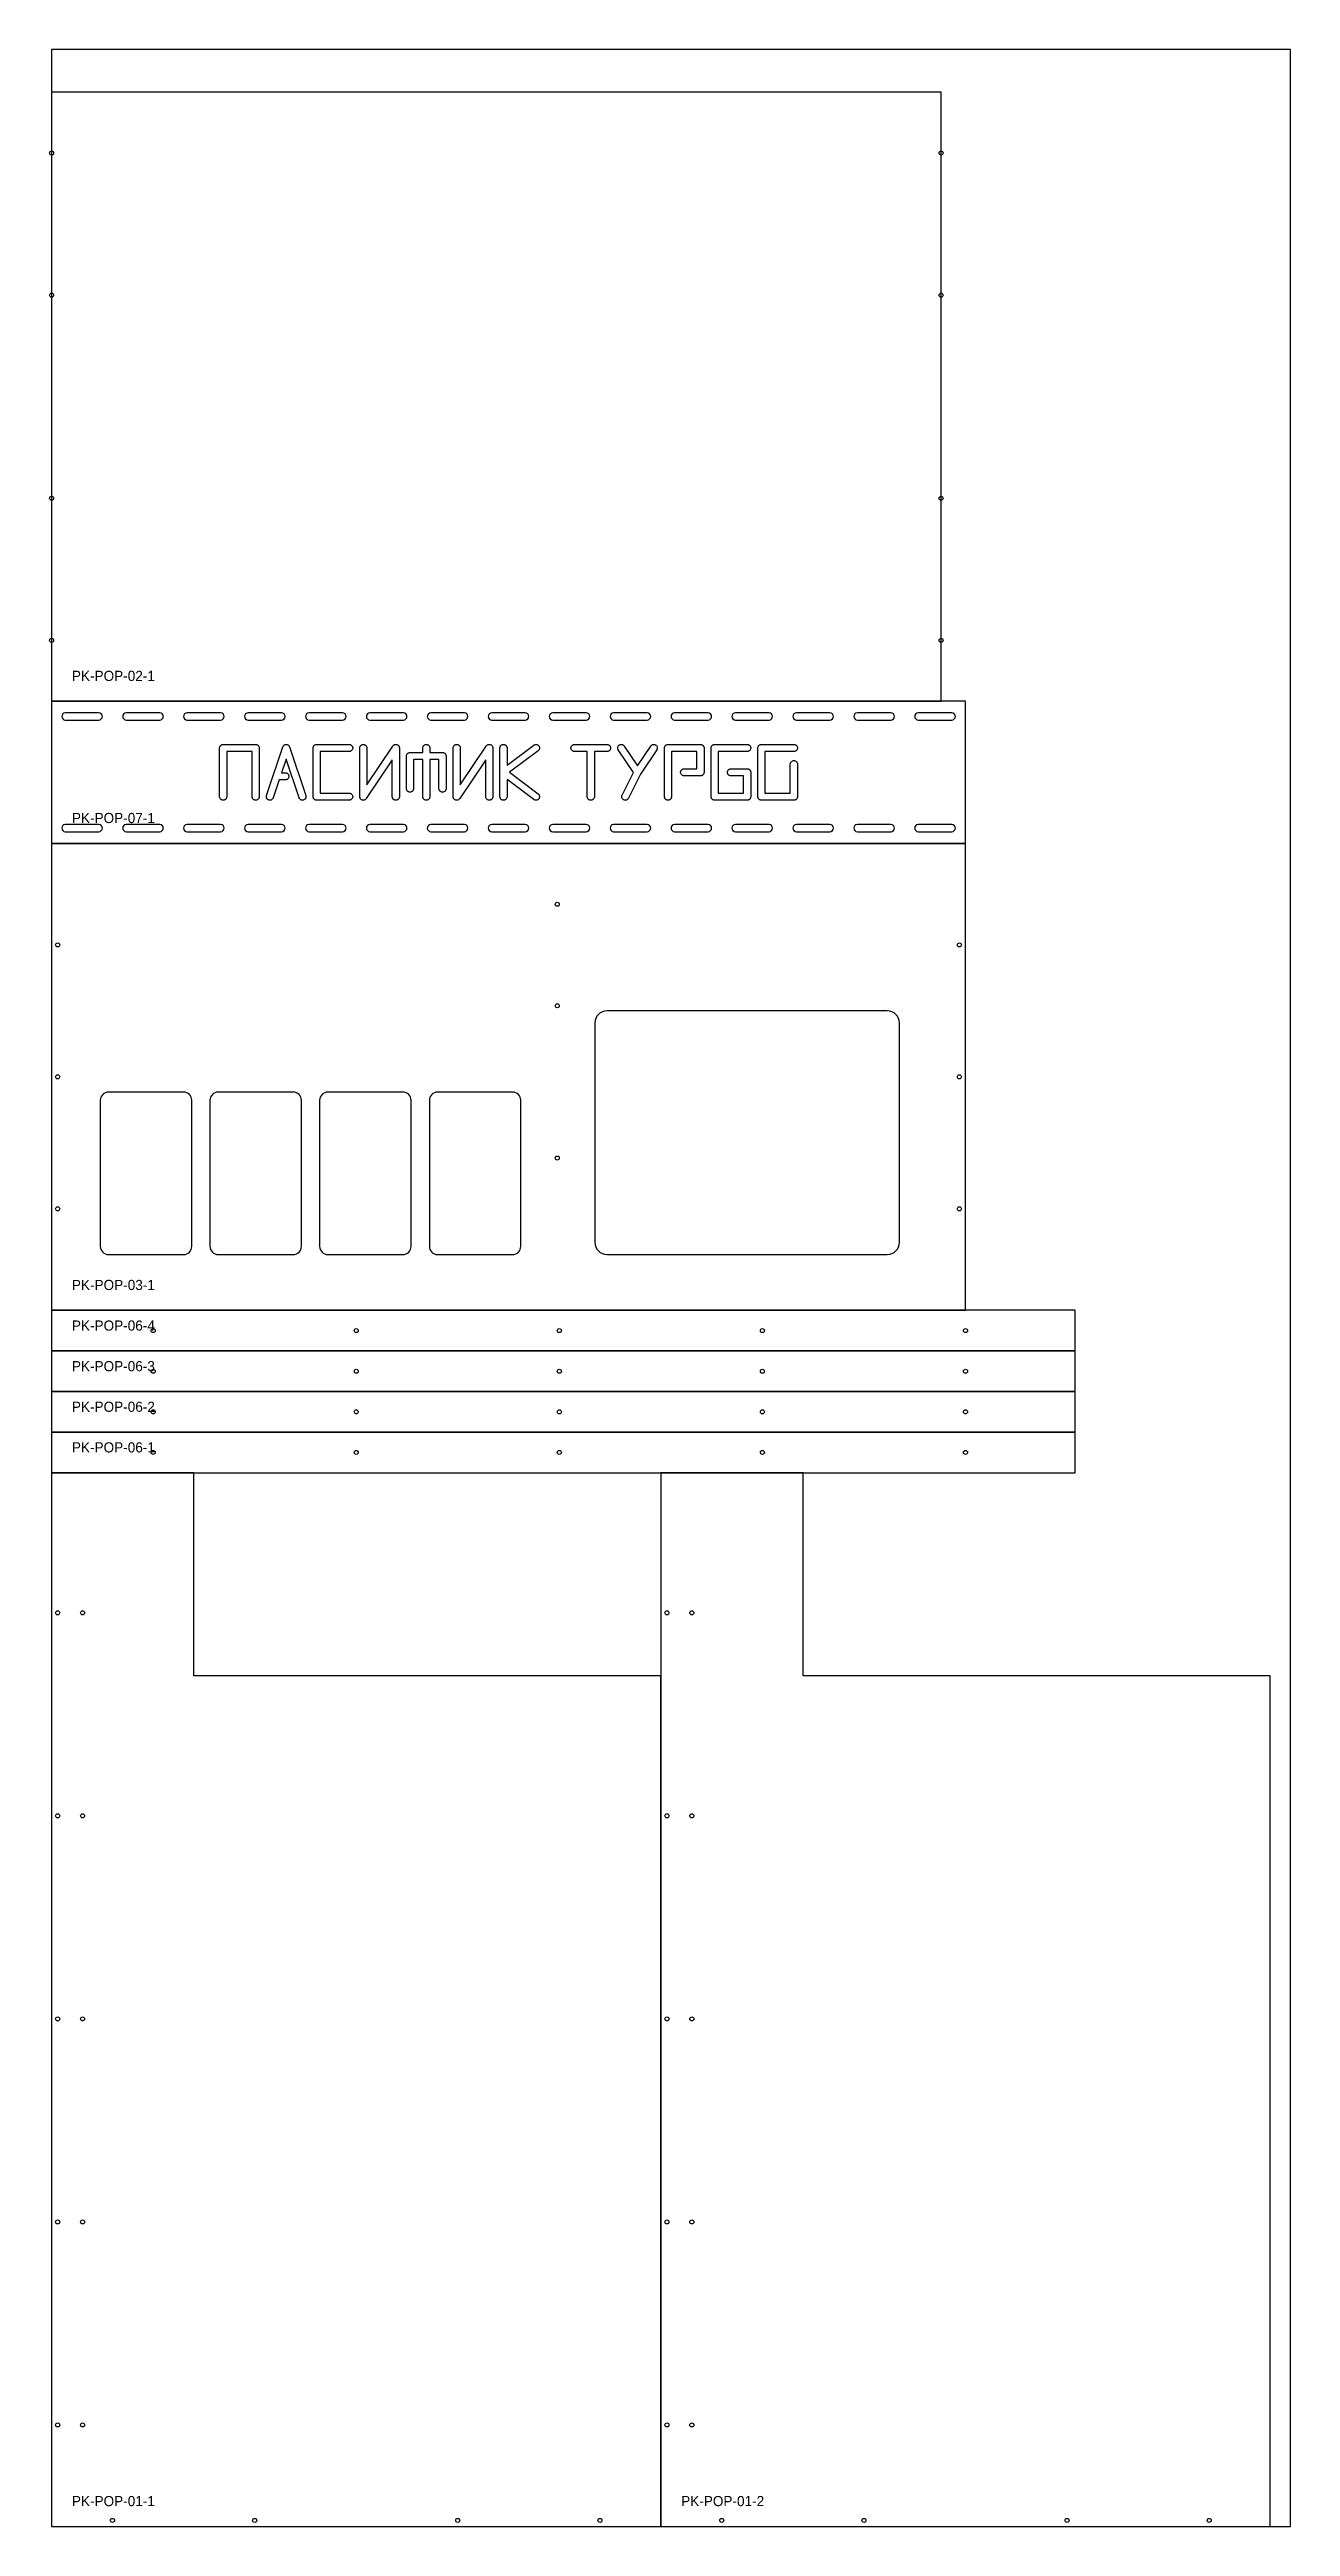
# Model space of a CAD drawing. Header units: millimetres. Extents: x -2 to 1220, y 0 to 2440.
import ezdxf

# ---------------------------------------------------------------- set-up
doc = ezdxf.new("R2010")
doc.units = ezdxf.units.MM
for name, color, linetype in [('CUT', 1, 'Continuous'), ('DRILL', 5, 'Continuous'), ('TEXT', 8, 'Continuous')]:
    doc.layers.add(name, color=color, linetype=linetype)

msp = doc.modelspace()

# ---------------------------------------------------------------- linework, layer by layer
at = {"layer": 'CUT'}
for points in [[(0, 1798), (876, 1798), (876, 2398), (0, 2398)], [(0, 1658), (900, 1658), (900, 1798), (0, 1798)], [(165.5, 1752), (165.5, 1752.5), (165.6, 1752.9), (165.8, 1753.3), (166, 1753.8), (166.2, 1754.1), (166.5, 1754.5), (166.9, 1754.8), (167.2, 1755), (167.7, 1755.2), (168.1, 1755.4), (168.5, 1755.5), (169, 1755.5), (201, 1755.5), (201.5, 1755.5), (201.9, 1755.4), (202.3, 1755.2), (202.8, 1755), (203.1, 1754.8), (203.5, 1754.5), (203.8, 1754.1), (204, 1753.8), (204.2, 1753.3), (204.4, 1752.9), (204.5, 1752.5), (204.5, 1752), (204.5, 1704), (204.5, 1703.5), (204.4, 1703.1), (204.2, 1702.7), (204, 1702.2), (203.8, 1701.9), (203.5, 1701.5), (203.1, 1701.2), (202.8, 1701), (202.3, 1700.8), (201.9, 1700.6), (201.5, 1700.5), (201, 1700.5), (200.5, 1700.5), (200.1, 1700.6), (199.7, 1700.8), (199.2, 1701), (198.9, 1701.2), (198.5, 1701.5), (198.2, 1701.9), (198, 1702.2), (197.8, 1702.7), (197.6, 1703.1), (197.5, 1703.5), (197.5, 1704), (197.5, 1748.5), (172.5, 1748.5), (172.5, 1704), (172.5, 1703.5), (172.4, 1703.1), (172.2, 1702.7), (172, 1702.2), (171.8, 1701.9), (171.5, 1701.5), (171.1, 1701.2), (170.8, 1701), (170.3, 1700.8), (169.9, 1700.6), (169.5, 1700.5), (169, 1700.5), (168.5, 1700.5), (168.1, 1700.6), (167.7, 1700.8), (167.2, 1701), (166.9, 1701.2), (166.5, 1701.5), (166.2, 1701.9), (166, 1702.2), (165.8, 1702.7), (165.6, 1703.1), (165.5, 1703.5), (165.5, 1704)], [(224.2, 1720.5), (218.3, 1702.9), (218.1, 1702.5), (217.9, 1702.1), (217.6, 1701.7), (217.3, 1701.4), (217, 1701.1), (216.6, 1700.9), (216.1, 1700.7), (215.7, 1700.6), (215.2, 1700.5), (214.8, 1700.5), (214.3, 1700.6), (213.9, 1700.7), (213.5, 1700.9), (213.1, 1701.1), (212.7, 1701.4), (212.4, 1701.7), (212.1, 1702), (211.9, 1702.4), (211.7, 1702.9), (211.6, 1703.3), (211.5, 1703.8), (211.5, 1704.2), (211.6, 1704.7), (211.7, 1705.1), (227.7, 1753.1), (227.9, 1753.5), (228.1, 1753.9), (228.4, 1754.3), (228.7, 1754.6), (229, 1754.9), (229.4, 1755.1), (229.9, 1755.3), (230.3, 1755.4), (230.8, 1755.5), (231.2, 1755.5), (231.7, 1755.4), (232.1, 1755.3), (232.6, 1755.1), (233, 1754.9), (233.3, 1754.6), (233.6, 1754.3), (233.9, 1753.9), (234.1, 1753.5), (234.3, 1753.1), (250.3, 1705.1), (250.4, 1704.7), (250.5, 1704.2), (250.5, 1703.8), (250.4, 1703.3), (250.3, 1702.9), (250.1, 1702.4), (249.9, 1702), (249.6, 1701.7), (249.3, 1701.4), (248.9, 1701.1), (248.5, 1700.9), (248.1, 1700.7), (247.7, 1700.6), (247.2, 1700.5), (246.8, 1700.5), (246.3, 1700.6), (245.9, 1700.7), (245.4, 1700.9), (245, 1701.1), (244.7, 1701.4), (244.4, 1701.7), (244.1, 1702.1), (243.9, 1702.5), (243.7, 1702.9), (231, 1740.9), (226.5, 1727.5), (230.2, 1727.5), (230.7, 1727.5), (231.1, 1727.4), (231.5, 1727.2), (231.9, 1727), (232.3, 1726.8), (232.7, 1726.5), (233, 1726.1), (233.2, 1725.8), (233.4, 1725.3), (233.6, 1724.9), (233.7, 1724.5), (233.7, 1724), (233.7, 1723.5), (233.6, 1723.1), (233.4, 1722.7), (233.2, 1722.2), (233, 1721.9), (232.7, 1721.5), (232.3, 1721.2), (231.9, 1721), (231.5, 1720.8), (231.1, 1720.6), (230.7, 1720.5), (230.2, 1720.5)], [(264.5, 1748.5), (264.5, 1707.5), (293, 1707.5), (293.5, 1707.5), (293.9, 1707.4), (294.3, 1707.2), (294.8, 1707), (295.1, 1706.8), (295.5, 1706.5), (295.8, 1706.1), (296, 1705.8), (296.2, 1705.3), (296.4, 1704.9), (296.5, 1704.5), (296.5, 1704), (296.5, 1703.5), (296.4, 1703.1), (296.2, 1702.7), (296, 1702.2), (295.8, 1701.9), (295.5, 1701.5), (295.1, 1701.2), (294.8, 1701), (294.3, 1700.8), (293.9, 1700.6), (293.5, 1700.5), (293, 1700.5), (261, 1700.5), (260.5, 1700.5), (260.1, 1700.6), (259.7, 1700.8), (259.2, 1701), (258.9, 1701.2), (258.5, 1701.5), (258.2, 1701.9), (258, 1702.2), (257.8, 1702.7), (257.6, 1703.1), (257.5, 1703.5), (257.5, 1704), (257.5, 1752), (257.5, 1752.5), (257.6, 1752.9), (257.8, 1753.3), (258, 1753.8), (258.2, 1754.1), (258.5, 1754.5), (258.9, 1754.8), (259.2, 1755), (259.7, 1755.2), (260.1, 1755.4), (260.5, 1755.5), (261, 1755.5), (293, 1755.5), (293.5, 1755.5), (293.9, 1755.4), (294.3, 1755.2), (294.8, 1755), (295.1, 1754.8), (295.5, 1754.5), (295.8, 1754.1), (296, 1753.8), (296.2, 1753.3), (296.4, 1752.9), (296.5, 1752.5), (296.5, 1752), (296.5, 1751.5), (296.4, 1751.1), (296.2, 1750.7), (296, 1750.2), (295.8, 1749.9), (295.5, 1749.5), (295.1, 1749.2), (294.8, 1749), (294.3, 1748.8), (293.9, 1748.6), (293.5, 1748.5), (293, 1748.5)], [(310.5, 1715.6), (336.1, 1753.9), (336.4, 1754.3), (336.7, 1754.6), (337, 1754.9), (337.4, 1755.1), (337.8, 1755.3), (338.2, 1755.4), (338.7, 1755.5), (339.1, 1755.5), (339.6, 1755.5), (340, 1755.3), (340.4, 1755.2), (340.8, 1755), (341.2, 1754.7), (341.5, 1754.4), (341.8, 1754.1), (342.1, 1753.7), (342.2, 1753.3), (342.4, 1752.9), (342.5, 1752.4), (342.5, 1752), (342.5, 1704), (342.5, 1703.5), (342.4, 1703.1), (342.2, 1702.7), (342, 1702.2), (341.8, 1701.9), (341.5, 1701.5), (341.1, 1701.2), (340.8, 1701), (340.3, 1700.8), (339.9, 1700.6), (339.5, 1700.5), (339, 1700.5), (338.5, 1700.5), (338.1, 1700.6), (337.7, 1700.8), (337.2, 1701), (336.9, 1701.2), (336.5, 1701.5), (336.2, 1701.9), (336, 1702.2), (335.8, 1702.7), (335.6, 1703.1), (335.5, 1703.5), (335.5, 1704), (335.5, 1740.4), (309.9, 1702.1), (309.6, 1701.7), (309.3, 1701.4), (309, 1701.1), (308.6, 1700.9), (308.2, 1700.7), (307.8, 1700.6), (307.3, 1700.5), (306.9, 1700.5), (306.4, 1700.5), (306, 1700.7), (305.6, 1700.8), (305.2, 1701), (304.8, 1701.3), (304.5, 1701.6), (304.2, 1701.9), (303.9, 1702.3), (303.8, 1702.7), (303.6, 1703.1), (303.5, 1703.6), (303.5, 1704), (303.5, 1752), (303.5, 1752.5), (303.6, 1752.9), (303.8, 1753.3), (304, 1753.8), (304.2, 1754.1), (304.5, 1754.5), (304.9, 1754.8), (305.2, 1755), (305.7, 1755.2), (306.1, 1755.4), (306.5, 1755.5), (307, 1755.5), (307.5, 1755.5), (307.9, 1755.4), (308.3, 1755.2), (308.8, 1755), (309.1, 1754.8), (309.5, 1754.5), (309.8, 1754.1), (310, 1753.8), (310.2, 1753.3), (310.4, 1752.9), (310.5, 1752.5), (310.5, 1752)], [(356.5, 1740.5), (356.5, 1712), (356.5, 1711.5), (356.4, 1711.1), (356.2, 1710.7), (356, 1710.2), (355.8, 1709.9), (355.5, 1709.5), (355.1, 1709.2), (354.8, 1709), (354.3, 1708.8), (353.9, 1708.6), (353.5, 1708.5), (353, 1708.5), (352.5, 1708.5), (352.1, 1708.6), (351.7, 1708.8), (351.2, 1709), (350.9, 1709.2), (350.5, 1709.5), (350.2, 1709.9), (350, 1710.2), (349.8, 1710.7), (349.6, 1711.1), (349.5, 1711.5), (349.5, 1712), (349.5, 1744), (349.5, 1744.5), (349.6, 1744.9), (349.8, 1745.3), (350, 1745.8), (350.2, 1746.1), (350.5, 1746.5), (350.9, 1746.8), (351.2, 1747), (351.7, 1747.2), (352.1, 1747.4), (352.5, 1747.5), (353, 1747.5), (365.5, 1747.5), (365.5, 1752), (365.5, 1752.5), (365.6, 1752.9), (365.8, 1753.3), (366, 1753.8), (366.2, 1754.1), (366.5, 1754.5), (366.9, 1754.8), (367.2, 1755), (367.7, 1755.2), (368.1, 1755.4), (368.5, 1755.5), (369, 1755.5), (369.5, 1755.5), (369.9, 1755.4), (370.3, 1755.2), (370.8, 1755), (371.1, 1754.8), (371.5, 1754.5), (371.8, 1754.1), (372, 1753.8), (372.2, 1753.3), (372.4, 1752.9), (372.5, 1752.5), (372.5, 1752), (372.5, 1747.5), (385, 1747.5), (385.5, 1747.5), (385.9, 1747.4), (386.3, 1747.2), (386.8, 1747), (387.1, 1746.8), (387.5, 1746.5), (387.8, 1746.1), (388, 1745.8), (388.2, 1745.3), (388.4, 1744.9), (388.5, 1744.5), (388.5, 1744), (388.5, 1712), (388.5, 1711.5), (388.4, 1711.1), (388.2, 1710.7), (388, 1710.2), (387.8, 1709.9), (387.5, 1709.5), (387.1, 1709.2), (386.8, 1709), (386.3, 1708.8), (385.9, 1708.6), (385.5, 1708.5), (385, 1708.5), (384.5, 1708.5), (384.1, 1708.6), (383.7, 1708.8), (383.2, 1709), (382.9, 1709.2), (382.5, 1709.5), (382.2, 1709.9), (382, 1710.2), (381.8, 1710.7), (381.6, 1711.1), (381.5, 1711.5), (381.5, 1712), (381.5, 1740.5), (372.5, 1740.5), (372.5, 1704), (372.5, 1703.5), (372.4, 1703.1), (372.2, 1702.7), (372, 1702.2), (371.8, 1701.9), (371.5, 1701.5), (371.1, 1701.2), (370.8, 1701), (370.3, 1700.8), (369.9, 1700.6), (369.5, 1700.5), (369, 1700.5), (368.5, 1700.5), (368.1, 1700.6), (367.7, 1700.8), (367.2, 1701), (366.9, 1701.2), (366.5, 1701.5), (366.2, 1701.9), (366, 1702.2), (365.8, 1702.7), (365.6, 1703.1), (365.5, 1703.5), (365.5, 1704), (365.5, 1740.5)], [(402.5, 1715.6), (428.1, 1753.9), (428.4, 1754.3), (428.7, 1754.6), (429, 1754.9), (429.4, 1755.1), (429.8, 1755.3), (430.2, 1755.4), (430.7, 1755.5), (431.1, 1755.5), (431.6, 1755.5), (432, 1755.3), (432.4, 1755.2), (432.8, 1755), (433.2, 1754.7), (433.5, 1754.4), (433.8, 1754.1), (434.1, 1753.7), (434.2, 1753.3), (434.4, 1752.9), (434.5, 1752.4), (434.5, 1752), (434.5, 1704), (434.5, 1703.5), (434.4, 1703.1), (434.2, 1702.7), (434, 1702.2), (433.8, 1701.9), (433.5, 1701.5), (433.1, 1701.2), (432.8, 1701), (432.3, 1700.8), (431.9, 1700.6), (431.5, 1700.5), (431, 1700.5), (430.5, 1700.5), (430.1, 1700.6), (429.7, 1700.8), (429.2, 1701), (428.9, 1701.2), (428.5, 1701.5), (428.2, 1701.9), (428, 1702.2), (427.8, 1702.7), (427.6, 1703.1), (427.5, 1703.5), (427.5, 1704), (427.5, 1740.4), (401.9, 1702.1), (401.6, 1701.7), (401.3, 1701.4), (401, 1701.1), (400.6, 1700.9), (400.2, 1700.7), (399.8, 1700.6), (399.3, 1700.5), (398.9, 1700.5), (398.4, 1700.5), (398, 1700.7), (397.6, 1700.8), (397.2, 1701), (396.8, 1701.3), (396.5, 1701.6), (396.2, 1701.9), (395.9, 1702.3), (395.8, 1702.7), (395.6, 1703.1), (395.5, 1703.6), (395.5, 1704), (395.5, 1752), (395.5, 1752.5), (395.6, 1752.9), (395.8, 1753.3), (396, 1753.8), (396.2, 1754.1), (396.5, 1754.5), (396.9, 1754.8), (397.2, 1755), (397.7, 1755.2), (398.1, 1755.4), (398.5, 1755.5), (399, 1755.5), (399.5, 1755.5), (399.9, 1755.4), (400.3, 1755.2), (400.8, 1755), (401.1, 1754.8), (401.5, 1754.5), (401.8, 1754.1), (402, 1753.8), (402.2, 1753.3), (402.4, 1752.9), (402.5, 1752.5), (402.5, 1752)], [(441.5, 1728), (441.5, 1752), (441.5, 1752.5), (441.6, 1752.9), (441.8, 1753.3), (442, 1753.8), (442.2, 1754.1), (442.5, 1754.5), (442.9, 1754.8), (443.2, 1755), (443.7, 1755.2), (444.1, 1755.4), (444.5, 1755.5), (445, 1755.5), (445.5, 1755.5), (445.9, 1755.4), (446.3, 1755.2), (446.8, 1755), (447.1, 1754.8), (447.5, 1754.5), (447.8, 1754.1), (448, 1753.8), (448.2, 1753.3), (448.4, 1752.9), (448.5, 1752.5), (448.5, 1752), (448.5, 1735), (474.9, 1754.8), (475.3, 1755.1), (475.7, 1755.2), (476.1, 1755.4), (476.6, 1755.5), (477, 1755.5), (477.5, 1755.5), (477.9, 1755.4), (478.4, 1755.2), (478.8, 1755), (479.2, 1754.8), (479.5, 1754.4), (479.8, 1754.1), (480.1, 1753.7), (480.2, 1753.3), (480.4, 1752.9), (480.5, 1752.4), (480.5, 1752), (480.5, 1751.5), (480.4, 1751.1), (480.2, 1750.6), (480, 1750.2), (479.8, 1749.8), (479.4, 1749.5), (479.1, 1749.2), (450.8, 1728), (479.1, 1706.8), (479.4, 1706.5), (479.8, 1706.2), (480, 1705.8), (480.2, 1705.4), (480.4, 1704.9), (480.5, 1704.5), (480.5, 1704), (480.5, 1703.6), (480.4, 1703.1), (480.2, 1702.7), (480.1, 1702.3), (479.8, 1701.9), (479.5, 1701.6), (479.2, 1701.2), (478.8, 1701), (478.4, 1700.8), (477.9, 1700.6), (477.5, 1700.5), (477, 1700.5), (476.6, 1700.5), (476.1, 1700.6), (475.7, 1700.8), (475.3, 1700.9), (474.9, 1701.2), (448.5, 1721), (448.5, 1704), (448.5, 1703.5), (448.4, 1703.1), (448.2, 1702.7), (448, 1702.2), (447.8, 1701.9), (447.5, 1701.5), (447.1, 1701.2), (446.8, 1701), (446.3, 1700.8), (445.9, 1700.6), (445.5, 1700.5), (445, 1700.5), (444.5, 1700.5), (444.1, 1700.6), (443.7, 1700.8), (443.2, 1701), (442.9, 1701.2), (442.5, 1701.5), (442.2, 1701.9), (442, 1702.2), (441.8, 1702.7), (441.6, 1703.1), (441.5, 1703.5), (441.5, 1704)], [(527.5, 1748.5), (515, 1748.5), (514.5, 1748.5), (514.1, 1748.6), (513.7, 1748.8), (513.2, 1749), (512.9, 1749.2), (512.5, 1749.5), (512.2, 1749.9), (512, 1750.2), (511.8, 1750.7), (511.6, 1751.1), (511.5, 1751.5), (511.5, 1752), (511.5, 1752.5), (511.6, 1752.9), (511.8, 1753.3), (512, 1753.8), (512.2, 1754.1), (512.5, 1754.5), (512.9, 1754.8), (513.2, 1755), (513.7, 1755.2), (514.1, 1755.4), (514.5, 1755.5), (515, 1755.5), (531, 1755.5), (547, 1755.5), (547.5, 1755.5), (547.9, 1755.4), (548.3, 1755.2), (548.8, 1755), (549.1, 1754.8), (549.5, 1754.5), (549.8, 1754.1), (550, 1753.8), (550.2, 1753.3), (550.4, 1752.9), (550.5, 1752.5), (550.5, 1752), (550.5, 1751.5), (550.4, 1751.1), (550.2, 1750.7), (550, 1750.2), (549.8, 1749.9), (549.5, 1749.5), (549.1, 1749.2), (548.8, 1749), (548.3, 1748.8), (547.9, 1748.6), (547.5, 1748.5), (547, 1748.5), (534.5, 1748.5), (534.5, 1704), (534.5, 1703.5), (534.4, 1703.1), (534.2, 1702.7), (534, 1702.2), (533.8, 1701.9), (533.5, 1701.5), (533.1, 1701.2), (532.8, 1701), (532.3, 1700.8), (531.9, 1700.6), (531.5, 1700.5), (531, 1700.5), (530.5, 1700.5), (530.1, 1700.6), (529.7, 1700.8), (529.2, 1701), (528.9, 1701.2), (528.5, 1701.5), (528.2, 1701.9), (528, 1702.2), (527.8, 1702.7), (527.6, 1703.1), (527.5, 1703.5), (527.5, 1704)], [(568.1, 1702.4), (567.9, 1702), (567.6, 1701.7), (567.3, 1701.4), (566.9, 1701.1), (566.5, 1700.9), (566.1, 1700.7), (565.7, 1700.6), (565.2, 1700.5), (564.8, 1700.5), (564.3, 1700.6), (563.9, 1700.7), (563.4, 1700.9), (563, 1701.1), (562.7, 1701.4), (562.4, 1701.7), (562.1, 1702.1), (561.9, 1702.5), (561.7, 1702.9), (561.6, 1703.3), (561.5, 1703.8), (561.5, 1704.2), (561.6, 1704.7), (561.7, 1705.1), (561.9, 1705.6), (573, 1727.7), (558.1, 1750.1), (557.9, 1750.5), (557.7, 1750.9), (557.6, 1751.3), (557.5, 1751.8), (557.5, 1752.2), (557.6, 1752.7), (557.7, 1753.1), (557.9, 1753.6), (558.1, 1753.9), (558.4, 1754.3), (558.7, 1754.6), (559.1, 1754.9), (559.5, 1755.1), (559.9, 1755.3), (560.3, 1755.4), (560.8, 1755.5), (561.2, 1755.5), (561.7, 1755.4), (562.1, 1755.3), (562.6, 1755.1), (562.9, 1754.9), (563.3, 1754.6), (563.6, 1754.3), (563.9, 1753.9), (577, 1734.3), (590.1, 1753.9), (590.4, 1754.3), (590.7, 1754.6), (591.1, 1754.9), (591.4, 1755.1), (591.9, 1755.3), (592.3, 1755.4), (592.8, 1755.5), (593.2, 1755.5), (593.7, 1755.4), (594.1, 1755.3), (594.5, 1755.1), (594.9, 1754.9), (595.3, 1754.6), (595.6, 1754.3), (595.9, 1753.9), (596.1, 1753.6), (596.3, 1753.1), (596.4, 1752.7), (596.5, 1752.2), (596.5, 1751.8), (596.4, 1751.3), (596.3, 1750.9), (596.1, 1750.5), (595.9, 1750.1), (580, 1726.2)], [(603.5, 1752), (603.5, 1752.5), (603.6, 1752.9), (603.8, 1753.3), (604, 1753.8), (604.2, 1754.1), (604.5, 1754.5), (604.9, 1754.8), (605.2, 1755), (605.7, 1755.2), (606.1, 1755.4), (606.5, 1755.5), (607, 1755.5), (639, 1755.5), (639.5, 1755.5), (639.9, 1755.4), (640.3, 1755.2), (640.8, 1755), (641.1, 1754.8), (641.5, 1754.5), (641.8, 1754.1), (642, 1753.8), (642.2, 1753.3), (642.4, 1752.9), (642.5, 1752.5), (642.5, 1752), (642.5, 1728), (642.5, 1727.5), (642.4, 1727.1), (642.2, 1726.7), (642, 1726.2), (641.8, 1725.9), (641.5, 1725.5), (641.1, 1725.2), (640.8, 1725), (640.3, 1724.8), (639.9, 1724.6), (639.5, 1724.5), (639, 1724.5), (623, 1724.5), (622.5, 1724.5), (622.1, 1724.6), (621.7, 1724.8), (621.2, 1725), (620.9, 1725.2), (620.5, 1725.5), (620.2, 1725.9), (620, 1726.2), (619.8, 1726.7), (619.6, 1727.1), (619.5, 1727.5), (619.5, 1728), (619.5, 1728.5), (619.6, 1728.9), (619.8, 1729.3), (620, 1729.8), (620.2, 1730.1), (620.5, 1730.5), (620.9, 1730.8), (621.2, 1731), (621.7, 1731.2), (622.1, 1731.4), (622.5, 1731.5), (623, 1731.5), (635.5, 1731.5), (635.5, 1748.5), (610.5, 1748.5), (610.5, 1704), (610.5, 1703.5), (610.4, 1703.1), (610.2, 1702.7), (610, 1702.2), (609.8, 1701.9), (609.5, 1701.5), (609.1, 1701.2), (608.8, 1701), (608.3, 1700.8), (607.9, 1700.6), (607.5, 1700.5), (607, 1700.5), (606.5, 1700.5), (606.1, 1700.6), (605.7, 1700.8), (605.2, 1701), (604.9, 1701.2), (604.5, 1701.5), (604.2, 1701.9), (604, 1702.2), (603.8, 1702.7), (603.6, 1703.1), (603.5, 1703.5), (603.5, 1704)], [(656.5, 1748.5), (656.5, 1707.5), (681.5, 1707.5), (681.5, 1724.5), (669, 1724.5), (668.5, 1724.5), (668.1, 1724.6), (667.7, 1724.8), (667.2, 1725), (666.9, 1725.2), (666.5, 1725.5), (666.2, 1725.9), (666, 1726.2), (665.8, 1726.7), (665.6, 1727.1), (665.5, 1727.5), (665.5, 1728), (665.5, 1728.5), (665.6, 1728.9), (665.8, 1729.3), (666, 1729.8), (666.2, 1730.1), (666.5, 1730.5), (666.9, 1730.8), (667.2, 1731), (667.7, 1731.2), (668.1, 1731.4), (668.5, 1731.5), (669, 1731.5), (685, 1731.5), (685.5, 1731.5), (685.9, 1731.4), (686.3, 1731.2), (686.8, 1731), (687.1, 1730.8), (687.5, 1730.5), (687.8, 1730.1), (688, 1729.8), (688.2, 1729.3), (688.4, 1728.9), (688.5, 1728.5), (688.5, 1728), (688.5, 1704), (688.5, 1703.5), (688.4, 1703.1), (688.2, 1702.7), (688, 1702.2), (687.8, 1701.9), (687.5, 1701.5), (687.1, 1701.2), (686.8, 1701), (686.3, 1700.8), (685.9, 1700.6), (685.5, 1700.5), (685, 1700.5), (653, 1700.5), (652.5, 1700.5), (652.1, 1700.6), (651.7, 1700.8), (651.2, 1701), (650.9, 1701.2), (650.5, 1701.5), (650.2, 1701.9), (650, 1702.2), (649.8, 1702.7), (649.6, 1703.1), (649.5, 1703.5), (649.5, 1704), (649.5, 1752), (649.5, 1752.5), (649.6, 1752.9), (649.8, 1753.3), (650, 1753.8), (650.2, 1754.1), (650.5, 1754.5), (650.9, 1754.8), (651.2, 1755), (651.7, 1755.2), (652.1, 1755.4), (652.5, 1755.5), (653, 1755.5), (685, 1755.5), (685.5, 1755.5), (685.9, 1755.4), (686.3, 1755.2), (686.8, 1755), (687.1, 1754.8), (687.5, 1754.5), (687.8, 1754.1), (688, 1753.8), (688.2, 1753.3), (688.4, 1752.9), (688.5, 1752.5), (688.5, 1752), (688.5, 1751.5), (688.4, 1751.1), (688.2, 1750.7), (688, 1750.2), (687.8, 1749.9), (687.5, 1749.5), (687.1, 1749.2), (686.8, 1749), (686.3, 1748.8), (685.9, 1748.6), (685.5, 1748.5), (685, 1748.5)], [(734.5, 1704), (734.5, 1703.5), (734.4, 1703.1), (734.2, 1702.7), (734, 1702.2), (733.8, 1701.9), (733.5, 1701.5), (733.1, 1701.2), (732.8, 1701), (732.3, 1700.8), (731.9, 1700.6), (731.5, 1700.5), (731, 1700.5), (699, 1700.5), (698.5, 1700.5), (698.1, 1700.6), (697.7, 1700.8), (697.2, 1701), (696.9, 1701.2), (696.5, 1701.5), (696.2, 1701.9), (696, 1702.2), (695.8, 1702.7), (695.6, 1703.1), (695.5, 1703.5), (695.5, 1704), (695.5, 1752), (695.5, 1752.5), (695.6, 1752.9), (695.8, 1753.3), (696, 1753.8), (696.2, 1754.1), (696.5, 1754.5), (696.9, 1754.8), (697.2, 1755), (697.7, 1755.2), (698.1, 1755.4), (698.5, 1755.5), (699, 1755.5), (731, 1755.5), (731.5, 1755.5), (731.9, 1755.4), (732.3, 1755.2), (732.8, 1755), (733.1, 1754.8), (733.5, 1754.5), (733.8, 1754.1), (734, 1753.8), (734.2, 1753.3), (734.4, 1752.9), (734.5, 1752.5), (734.5, 1752), (734.5, 1751.5), (734.4, 1751.1), (734.2, 1750.7), (734, 1750.2), (733.8, 1749.9), (733.5, 1749.5), (733.1, 1749.2), (732.8, 1749), (732.3, 1748.8), (731.9, 1748.6), (731.5, 1748.5), (731, 1748.5), (702.5, 1748.5), (702.5, 1707.5), (727.5, 1707.5), (727.5, 1736), (727.5, 1736.5), (727.6, 1736.9), (727.8, 1737.3), (728, 1737.8), (728.2, 1738.1), (728.5, 1738.5), (728.9, 1738.8), (729.2, 1739), (729.7, 1739.2), (730.1, 1739.4), (730.5, 1739.5), (731, 1739.5), (731.5, 1739.5), (731.9, 1739.4), (732.3, 1739.2), (732.8, 1739), (733.1, 1738.8), (733.5, 1738.5), (733.8, 1738.1), (734, 1737.8), (734.2, 1737.3), (734.4, 1736.9), (734.5, 1736.5), (734.5, 1736)], [(0, 1198), (900, 1198), (900, 1658), (0, 1658)], [(0, 1158), (1008, 1158), (1008, 1198), (0, 1198)], [(0, 1118), (1008, 1118), (1008, 1158), (0, 1158)], [(0, 1078), (1008, 1078), (1008, 1118), (0, 1118)], [(0, 1038), (1008, 1038), (1008, 1078), (0, 1078)], [(0, 0), (600, 0), (600, 838), (140, 838), (140, 1038), (0, 1038)], [(600, 0), (1200, 0), (1200, 838), (740, 838), (740, 1038), (600, 1038)]]:
    msp.add_lwpolyline(points, close=True, dxfattribs=at)
for points in [[(13.5, 1779.5), (46.5, 1779.5, 0.414214), (50, 1783), (50, 1783, 0.414214), (46.5, 1786.5), (13.5, 1786.5, 0.414214), (10, 1783), (10, 1783, 0.414214)], [(73.5, 1779.5), (106.5, 1779.5, 0.414214), (110, 1783), (110, 1783, 0.414214), (106.5, 1786.5), (73.5, 1786.5, 0.414214), (70, 1783), (70, 1783, 0.414214)], [(133.5, 1779.5), (166.5, 1779.5, 0.414214), (170, 1783), (170, 1783, 0.414214), (166.5, 1786.5), (133.5, 1786.5, 0.414214), (130, 1783), (130, 1783, 0.414214)], [(193.5, 1779.5), (226.5, 1779.5, 0.414214), (230, 1783), (230, 1783, 0.414214), (226.5, 1786.5), (193.5, 1786.5, 0.414214), (190, 1783), (190, 1783, 0.414214)], [(253.5, 1779.5), (286.5, 1779.5, 0.414214), (290, 1783), (290, 1783, 0.414214), (286.5, 1786.5), (253.5, 1786.5, 0.414214), (250, 1783), (250, 1783, 0.414214)], [(313.5, 1779.5), (346.5, 1779.5, 0.414214), (350, 1783), (350, 1783, 0.414214), (346.5, 1786.5), (313.5, 1786.5, 0.414214), (310, 1783), (310, 1783, 0.414214)], [(373.5, 1779.5), (406.5, 1779.5, 0.414214), (410, 1783), (410, 1783, 0.414214), (406.5, 1786.5), (373.5, 1786.5, 0.414214), (370, 1783), (370, 1783, 0.414214)], [(433.5, 1779.5), (466.5, 1779.5, 0.414214), (470, 1783), (470, 1783, 0.414214), (466.5, 1786.5), (433.5, 1786.5, 0.414214), (430, 1783), (430, 1783, 0.414214)], [(493.5, 1779.5), (526.5, 1779.5, 0.414214), (530, 1783), (530, 1783, 0.414214), (526.5, 1786.5), (493.5, 1786.5, 0.414214), (490, 1783), (490, 1783, 0.414214)], [(553.5, 1779.5), (586.5, 1779.5, 0.414214), (590, 1783), (590, 1783, 0.414214), (586.5, 1786.5), (553.5, 1786.5, 0.414214), (550, 1783), (550, 1783, 0.414214)], [(613.5, 1779.5), (646.5, 1779.5, 0.414214), (650, 1783), (650, 1783, 0.414214), (646.5, 1786.5), (613.5, 1786.5, 0.414214), (610, 1783), (610, 1783, 0.414214)], [(673.5, 1779.5), (706.5, 1779.5, 0.414214), (710, 1783), (710, 1783, 0.414214), (706.5, 1786.5), (673.5, 1786.5, 0.414214), (670, 1783), (670, 1783, 0.414214)], [(733.5, 1779.5), (766.5, 1779.5, 0.414214), (770, 1783), (770, 1783, 0.414214), (766.5, 1786.5), (733.5, 1786.5, 0.414214), (730, 1783), (730, 1783, 0.414214)], [(793.5, 1779.5), (826.5, 1779.5, 0.414214), (830, 1783), (830, 1783, 0.414214), (826.5, 1786.5), (793.5, 1786.5, 0.414214), (790, 1783), (790, 1783, 0.414214)], [(853.5, 1779.5), (886.5, 1779.5, 0.414214), (890, 1783), (890, 1783, 0.414214), (886.5, 1786.5), (853.5, 1786.5, 0.414214), (850, 1783), (850, 1783, 0.414214)], [(13.5, 1669.5), (46.5, 1669.5, 0.414214), (50, 1673), (50, 1673, 0.414214), (46.5, 1676.5), (13.5, 1676.5, 0.414214), (10, 1673), (10, 1673, 0.414214)], [(73.5, 1669.5), (106.5, 1669.5, 0.414214), (110, 1673), (110, 1673, 0.414214), (106.5, 1676.5), (73.5, 1676.5, 0.414214), (70, 1673), (70, 1673, 0.414214)], [(133.5, 1669.5), (166.5, 1669.5, 0.414214), (170, 1673), (170, 1673, 0.414214), (166.5, 1676.5), (133.5, 1676.5, 0.414214), (130, 1673), (130, 1673, 0.414214)], [(193.5, 1669.5), (226.5, 1669.5, 0.414214), (230, 1673), (230, 1673, 0.414214), (226.5, 1676.5), (193.5, 1676.5, 0.414214), (190, 1673), (190, 1673, 0.414214)], [(253.5, 1669.5), (286.5, 1669.5, 0.414214), (290, 1673), (290, 1673, 0.414214), (286.5, 1676.5), (253.5, 1676.5, 0.414214), (250, 1673), (250, 1673, 0.414214)], [(313.5, 1669.5), (346.5, 1669.5, 0.414214), (350, 1673), (350, 1673, 0.414214), (346.5, 1676.5), (313.5, 1676.5, 0.414214), (310, 1673), (310, 1673, 0.414214)], [(373.5, 1669.5), (406.5, 1669.5, 0.414214), (410, 1673), (410, 1673, 0.414214), (406.5, 1676.5), (373.5, 1676.5, 0.414214), (370, 1673), (370, 1673, 0.414214)], [(433.5, 1669.5), (466.5, 1669.5, 0.414214), (470, 1673), (470, 1673, 0.414214), (466.5, 1676.5), (433.5, 1676.5, 0.414214), (430, 1673), (430, 1673, 0.414214)], [(493.5, 1669.5), (526.5, 1669.5, 0.414214), (530, 1673), (530, 1673, 0.414214), (526.5, 1676.5), (493.5, 1676.5, 0.414214), (490, 1673), (490, 1673, 0.414214)], [(553.5, 1669.5), (586.5, 1669.5, 0.414214), (590, 1673), (590, 1673, 0.414214), (586.5, 1676.5), (553.5, 1676.5, 0.414214), (550, 1673), (550, 1673, 0.414214)], [(613.5, 1669.5), (646.5, 1669.5, 0.414214), (650, 1673), (650, 1673, 0.414214), (646.5, 1676.5), (613.5, 1676.5, 0.414214), (610, 1673), (610, 1673, 0.414214)], [(673.5, 1669.5), (706.5, 1669.5, 0.414214), (710, 1673), (710, 1673, 0.414214), (706.5, 1676.5), (673.5, 1676.5, 0.414214), (670, 1673), (670, 1673, 0.414214)], [(733.5, 1669.5), (766.5, 1669.5, 0.414214), (770, 1673), (770, 1673, 0.414214), (766.5, 1676.5), (733.5, 1676.5, 0.414214), (730, 1673), (730, 1673, 0.414214)], [(793.5, 1669.5), (826.5, 1669.5, 0.414214), (830, 1673), (830, 1673, 0.414214), (826.5, 1676.5), (793.5, 1676.5, 0.414214), (790, 1673), (790, 1673, 0.414214)], [(853.5, 1669.5), (886.5, 1669.5, 0.414214), (890, 1673), (890, 1673, 0.414214), (886.5, 1676.5), (853.5, 1676.5, 0.414214), (850, 1673), (850, 1673, 0.414214)], [(547, 1253), (823, 1253, 0.414214), (835, 1265), (835, 1481, 0.414214), (823, 1493), (547, 1493, 0.414214), (535, 1481), (535, 1265, 0.414214)], [(56, 1253), (130, 1253, 0.414214), (138, 1261), (138, 1405, 0.414214), (130, 1413), (56, 1413, 0.414214), (48, 1405), (48, 1261, 0.414214)], [(164, 1253), (238, 1253, 0.414214), (246, 1261), (246, 1405, 0.414214), (238, 1413), (164, 1413, 0.414214), (156, 1405), (156, 1261, 0.414214)], [(272, 1253), (346, 1253, 0.414214), (354, 1261), (354, 1405, 0.414214), (346, 1413), (272, 1413, 0.414214), (264, 1405), (264, 1261, 0.414214)], [(380, 1253), (454, 1253, 0.414214), (462, 1261), (462, 1405, 0.414214), (454, 1413), (380, 1413, 0.414214), (372, 1405), (372, 1261, 0.414214)]]:
    msp.add_lwpolyline(points, format="xyb", close=True, dxfattribs=at)
at = {"layer": 'DRILL'}
for centre in [(0, 2338), (876, 2338), (0, 2198), (876, 2198), (0, 1998), (876, 1998), (0, 1858), (876, 1858), (498, 1598), (6, 1558), (894, 1558), (498, 1498), (6, 1428), (894, 1428), (498, 1348), (6, 1298), (894, 1298), (100, 1178), (300, 1178), (500, 1178), (700, 1178), (900, 1178), (100, 1138), (300, 1138), (500, 1138), (700, 1138), (900, 1138), (100, 1098), (300, 1098), (500, 1098), (700, 1098), (900, 1098), (100, 1058), (300, 1058), (500, 1058), (700, 1058), (900, 1058), (6, 900), (30.5, 900), (606, 900), (630.5, 900), (6, 700), (30.5, 700), (606, 700), (630.5, 700), (6, 500), (30.5, 500), (606, 500), (630.5, 500), (6, 300), (30.5, 300), (606, 300), (630.5, 300), (6, 100), (30.5, 100), (606, 100), (630.5, 100), (60, 6), (200, 6), (400, 6), (540, 6), (660, 6), (800, 6), (1000, 6), (1140, 6)]:
    msp.add_circle(centre, 2, dxfattribs=at)
at = {"layer": 'TEXT'}
msp.add_lwpolyline([(0, 0), (1220, 0), (1220, 2440), (0, 2440)], close=True, dxfattribs=at)

# ---------------------------------------------------------------- texts
for s, p in [('PK-POP-02-1', (20, 1818)), ('PK-POP-07-1', (20, 1678)), ('PK-POP-03-1', (20, 1218)), ('PK-POP-06-4', (20, 1178)), ('PK-POP-06-3', (20, 1138)), ('PK-POP-06-2', (20, 1098)), ('PK-POP-06-1', (20, 1058)), ('PK-POP-01-1', (20, 20)), ('PK-POP-01-2', (620, 20))]:
    msp.add_text(s, height=10, dxfattribs=at).set_placement(p)

doc.saveas('drawing.dxf')
